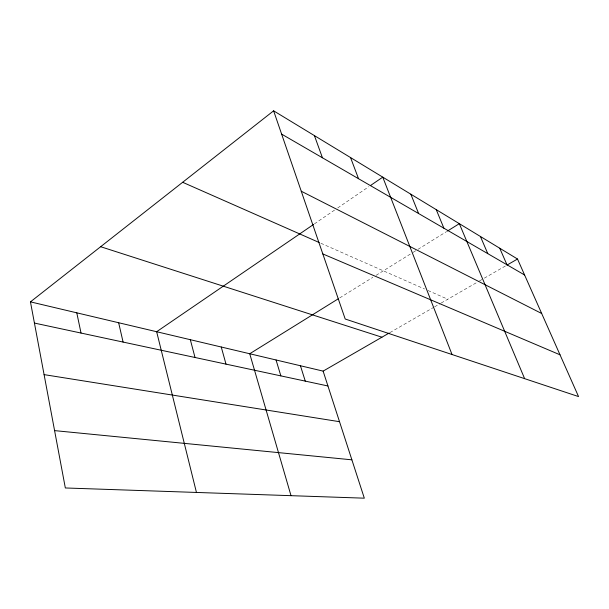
<?xml version="1.0" encoding="UTF-8"?>
<svg xmlns="http://www.w3.org/2000/svg" width="609" height="609" viewBox="0 0 609 609"><rect width="100%" height="100%" fill="white"/><g stroke="black" fill="none" stroke-linecap="round" stroke-linejoin="round"><path stroke-width="0.46" stroke-dasharray="3.04 2.28" d="M314.442 223.846L334.615 210.059M337.721 207.935L368.78 186.704M339.776 297.862L372.86 277.331M376.088 275.329L412.346 252.826M413.153 252.332L417.18 249.827M417.987 249.332L446.625 231.557M389.973 332.567L433.829 307.279M434.643 306.807L440.391 303.488M441.213 303.016L478.628 281.442M479.443 280.97L481.879 279.569M484.307 278.168L506.17 265.554M320.905 243.273L424.587 289.009M428.013 290.516L447.775 299.232"/><path stroke-width="0.91" d="M30.45 301.866L323.12 371.117L364.319 498.177L65.338 487.969L30.45 301.866L273.616 110.823L517.513 259.023L578.55 396.581L345.204 319.009L273.616 110.823M313.673 224.378L156.65 331.722L196.448 492.445M370.333 185.638L382.764 177.143L452.03 354.522M338.17 298.867L249.728 353.753L291.011 495.673M447.417 231.07L459.331 223.67L524.631 378.653M323.12 371.117L389.166 333.032M506.985 265.09L517.513 259.023M54.589 430.616L351.88 459.825M44.092 374.626L339.517 421.694M34.424 323.067L327.939 385.977M100.652 246.714L381.919 337.211M322.831 253.945L560.014 354.811M182.647 182.289L319.207 242.527M301.257 191.218L541.69 313.506M281.624 134.117L524.6 274.986M499.738 248.221L506.97 264.763M480.417 236.482L487.786 253.648M436.242 209.641L443.892 228.2M410.839 194.202L418.611 213.538M350.556 157.579L358.526 178.703M314.427 135.624L322.443 157.784M300.443 365.75L305.269 381.12M276.044 359.98L280.863 375.89M221.25 347.008L226 364.129M190.328 339.693L195.017 357.483M118.648 322.732L123.087 342.068M76.787 312.828L81.027 333.054"/></g></svg>
